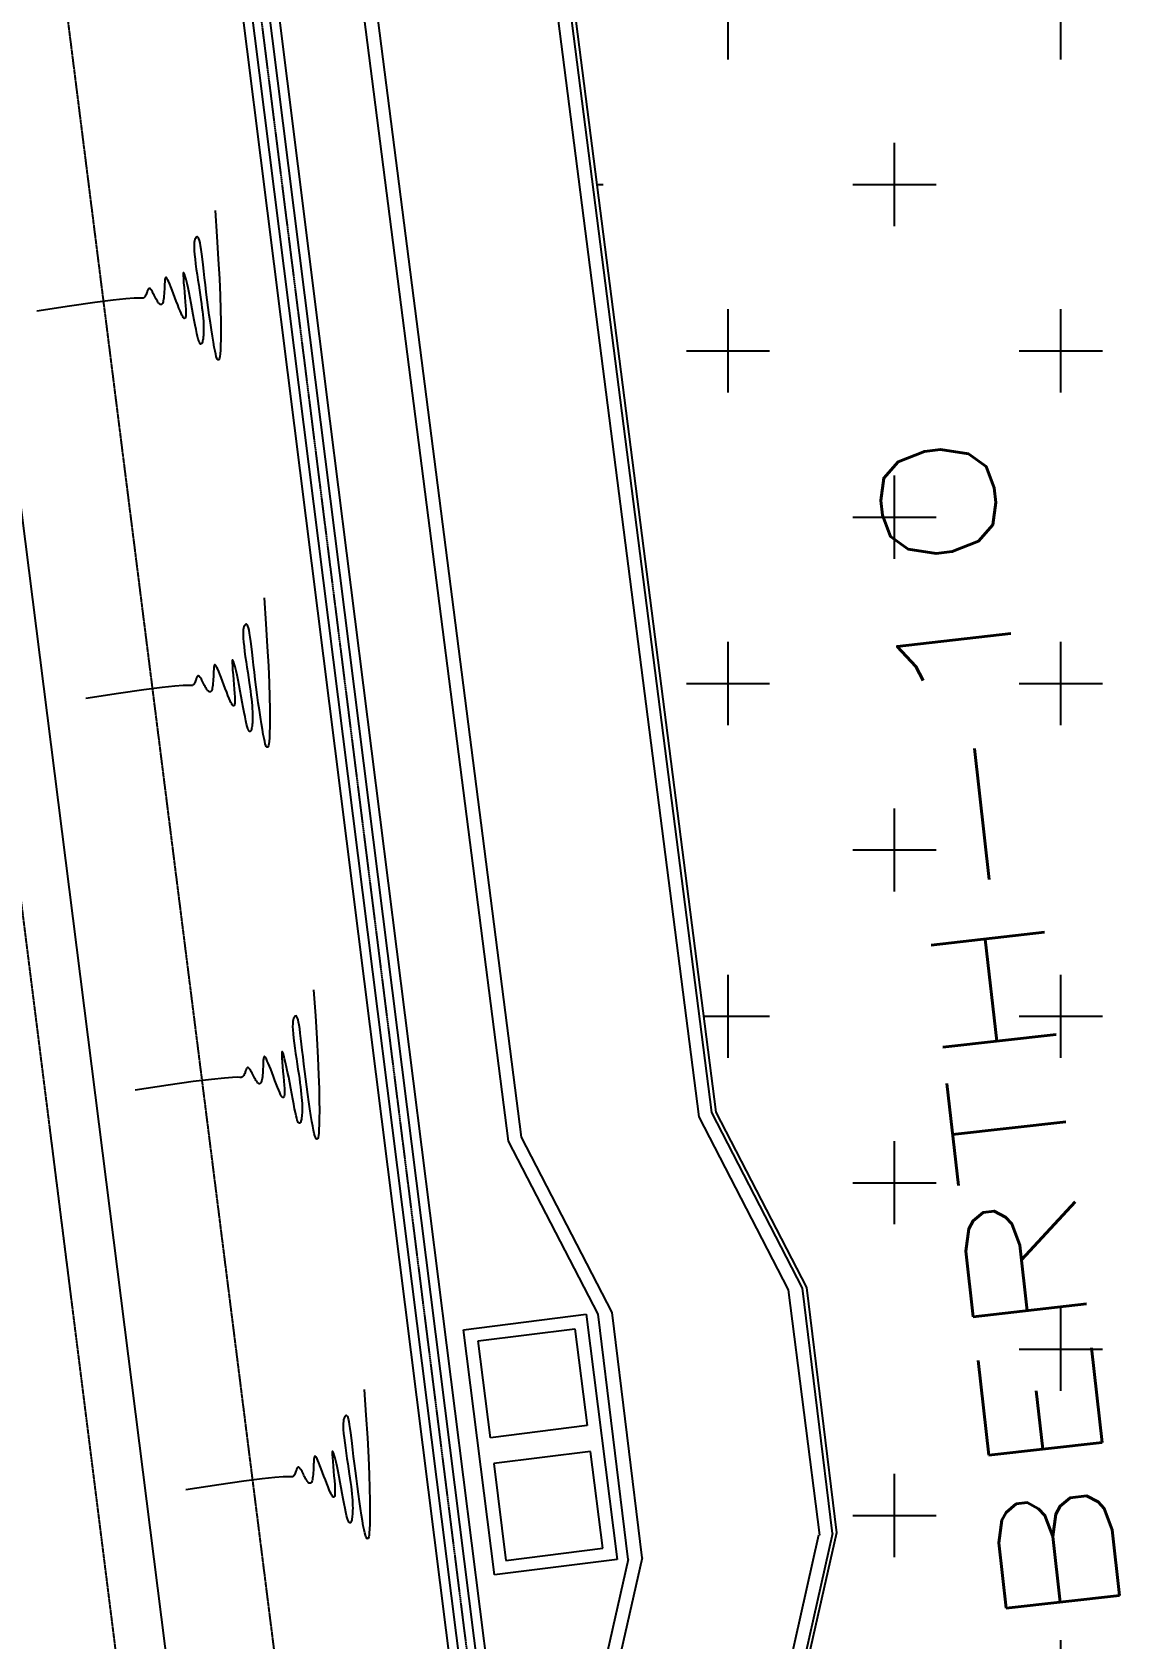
# Model space of a CAD drawing. Header units: inches. Extents: x 2621776591 to 2623670951, y 363331607 to 364354604.
# Drawn here: x 2622093878 to 2622151127, y 364005227 to 364089727 of the extents above; entities that cross this region are included whole.
import ezdxf

# ---------------------------------------------------------------- set-up
doc = ezdxf.new("R2010")
doc.units = ezdxf.units.IN
doc.header["$MEASUREMENT"] = 0
doc.linetypes.add('CENTER', pattern=[2, 1.25, -0.25, 0.25, -0.25])
doc.linetypes.add('HIDDEN', pattern=[0.375, 0.25, -0.125])
for name, color, linetype in [('_PRD', 7, 'Continuous'), ('BLDG', 3, 'Continuous'), ('BREAKWATER', 2, 'Continuous'), ('DIM', 8, 'Continuous'), ('TEXT3', 6, 'Continuous')]:
    doc.layers.add(name, color=color, linetype=linetype)
doc.layers.add('CRANE', color=7, linetype='Continuous', true_color=0x7f3f7f)
doc.styles.add('ROMANS', font='romans')

# ---------------------------------------------------------------- blocks, each defined once
blk = doc.blocks.new('A$C3b4efab6')
at = {"layer": '_PRD', "color": 8, "ltscale": 20000}
for points in [[(-403396, -101220), (-420919, 35388)], [(-402717, -101009), (-420225, 35477)], [(-413414, -102506), (-430937, 34103)], [(-412735, -102294), (-430243, 34192)], [(-397039, -123223), (-398693, -110328), (-403396, -101220)], [(-396373, -123138), (-397954, -110234), (-402717, -101009)], [(-407129, -124517), (-408711, -111613), (-413414, -102506)], [(-407972, -111519), (-412735, -102294)], [(-406391, -124423), (-407972, -111519)], [(-397112, -123232), (-399316, -133024)], [(-396373, -123138), (-398606, -133057)], [(-407129, -124517), (-409334, -134309)], [(-406391, -124423), (-408624, -134342)]]:
    blk.add_lwpolyline(points, dxfattribs=at)
blk = doc.blocks.new('A$Cfe87a000')
h = blk.add_hatch()
h.set_pattern_fill('CROSS', color=190, scale=35000)
h.set_pattern_definition([(0, (-2621685475, -364093291), (8750, 8750), [4375, -13125]), (90, (-2621683288, -364095478.5), (-8750, 8750), [4375, -13125])])
h.paths.add_polyline_path([(0, 0), (-30586, -3867), (-13078, -140353), (-8315, -149578), (-6733, -162482), (-8967, -172401), (3518, -269734, 0.302123), (7001, -273750), (33332, -264064)])
at = {"color": 190}
blk.add_lwpolyline([(0, 0), (-30586, -3867), (-13078, -140353), (-8315, -149578), (-6733, -162482), (-8967, -172401), (3518, -269734)], dxfattribs=at)

msp = doc.modelspace()

# ---------------------------------------------------------------- linework, layer by layer
at = {"layer": 'BLDG'}
for p, q in [((2622116566.8, 364021488), (2622123015, 364022303.6)), ((2622123015, 364022303.6), (2622124646.4, 364009405.9)), ((2622118198.2, 364008590.3), (2622116566.8, 364021488)), ((2622117333.5, 364020893.4), (2622122420.5, 364021536.9)), ((2622122420.5, 364021536.9), (2622123063.9, 364016449.9)), ((2622117976.9, 364015806.4), (2622117333.5, 364020893.4)), ((2622123063.9, 364016449.9), (2622117976.9, 364015806.4)), ((2622123236.3, 364015087.4), (2622118149.3, 364014444)), ((2622123879.7, 364010000.5), (2622123236.3, 364015087.4)), ((2622118149.3, 364014444), (2622118792.7, 364009357)), ((2622118792.7, 364009357), (2622123879.7, 364010000.5)), ((2622124646.4, 364009405.9), (2622118198.2, 364008590.3))]:
    msp.add_line(p, q, dxfattribs=at)
at = {"layer": 'BREAKWATER'}
for p, q in [((2622158578.5, 363548415.3), (2622066132.9, 364279522.3)), ((2622086311.8, 364238539.5), (2622107654.4, 364069035.4)), ((2622086807.9, 364238602.3), (2622108150.5, 364069097.9)), ((2622087700.8, 364238715.3), (2622109043.4, 364069210.3)), ((2622088196.8, 364238778), (2622109539.5, 364069272.8)), ((2622109043.4, 364069210.3), (2622178649.1, 363516765.3)), ((2622109539.5, 364069272.8), (2622179145.2, 363516827.8)), ((2622107654.4, 364069035.4), (2622177260.1, 363516590.5)), ((2622108150.5, 364069097.9), (2622177756.2, 363516653))]:
    msp.add_line(p, q, dxfattribs=at)
at = {"layer": 'BREAKWATER', "color": 9, "linetype": 'CENTER'}
for p, q in [((2622087254.3, 364238658.8), (2622108596.9, 364069154.1)), ((2622108596.9, 364069154.1), (2622178202.7, 363516709.1))]:
    msp.add_line(p, q, dxfattribs=at)
at = {"layer": 'BREAKWATER'}
for points in [[(2622103498.1, 364080342.3), (2622103594.1, 364078976.4), (2622103667.9, 364077784.8), (2622103722.1, 364076754.7), (2622103759.5, 364075873.2), (2622103782.8, 364075127.7), (2622103794.7, 364074505.1), (2622103797.9, 364073992.9), (2622103795, 364073578), (2622103788.5, 364073248.3), (2622103779, 364072993.5), (2622103766.9, 364072803.8), (2622103752.6, 364072669.5), (2622103736.4, 364072580.8), (2622103718.6, 364072527.9), (2622103699.7, 364072501.1), (2622103679.9, 364072490.7), (2622103659.5, 364072489.5), (2622103638.1, 364072500.8), (2622103614.9, 364072530.4), (2622103589.5, 364072584.4), (2622103561.2, 364072668.5), (2622103529.4, 364072788.8), (2622103493.5, 364072951), (2622103453, 364073161.1), (2622103407.4, 364073422.6), (2622103357.7, 364073729.4), (2622103305, 364074073.1), (2622103250.3, 364074445.3), (2622103195, 364074837.4), (2622103140, 364075241.2), (2622103086.5, 364075648), (2622103035.6, 364076049.4), (2622102988.2, 364076438), (2622102944.3, 364076809.3), (2622102903.5, 364077160.1), (2622102865.5, 364077487), (2622102829.8, 364077786.7), (2622102796.2, 364078055.6), (2622102764.4, 364078290.6), (2622102734, 364078488.1), (2622102704.7, 364078646), (2622102676.3, 364078767.2), (2622102648.6, 364078855.6), (2622102621.4, 364078915.2), (2622102594.7, 364078950), (2622102568.2, 364078964), (2622102541.8, 364078961.1), (2622102515.2, 364078945.4), (2622102488.6, 364078919.7), (2622102463.1, 364078882), (2622102439.8, 364078829.3), (2622102420, 364078758.5), (2622102405, 364078666.4), (2622102396.1, 364078550), (2622102394.6, 364078406.2), (2622102401.7, 364078231.8), (2622102418.2, 364078025.3), (2622102443, 364077791.3), (2622102474.4, 364077536.2), (2622102510.9, 364077266), (2622102550.8, 364076986.9), (2622102592.6, 364076705.3), (2622102634.5, 364076427.3), (2622102675, 364076159), (2622102712.7, 364075905.6), (2622102747.2, 364075667.4), (2622102778.4, 364075443.9), (2622102806.1, 364075234.2), (2622102830.3, 364075037.6), (2622102850.7, 364074853.5), (2622102867.2, 364074681.1), (2622102879.7, 364074519.7), (2622102888.1, 364074368.8), (2622102892.7, 364074228.2), (2622102894, 364074098), (2622102892.4, 364073978.1), (2622102888.3, 364073868.7), (2622102882, 364073769.8), (2622102874.1, 364073681.3), (2622102864.9, 364073603.3), (2622102854.7, 364073535.8), (2622102843.6, 364073478.5), (2622102831.6, 364073430.8), (2622102818.5, 364073392.3), (2622102804.4, 364073362.6), (2622102789.1, 364073341.3), (2622102772.7, 364073327.9), (2622102755.1, 364073322), (2622102736.2, 364073324), (2622102715.6, 364073337.1), (2622102693.1, 364073365.4), (2622102668.2, 364073413.2), (2622102640.5, 364073484.4), (2622102609.8, 364073583.3), (2622102575.6, 364073713.8), (2622102537.6, 364073880.2), (2622102495.5, 364074084.6), (2622102449.8, 364074321.6), (2622102401, 364074583.8), (2622102349.8, 364074864), (2622102296.6, 364075154.8), (2622102242.2, 364075448.8), (2622102187, 364075738.7), (2622102131.7, 364076017.3), (2622102076.9, 364076277.2), (2622102023.9, 364076512.1), (2622101974.2, 364076715.6), (2622101929.1, 364076881.2), (2622101890, 364077002.7), (2622101858.4, 364077073.7), (2622101835.6, 364077087.9), (2622101823, 364077038.9), (2622101821.5, 364076923.7), (2622101829.3, 364076752.7), (2622101844.3, 364076539.8), (2622101864.2, 364076298.6), (2622101886.6, 364076043), (2622101909.4, 364075786.7), (2622101930.3, 364075543.6), (2622101947, 364075327.3), (2622101957.8, 364075148.7), (2622101962.8, 364075006.5), (2622101962.8, 364074896.4), (2622101958.3, 364074814.1), (2622101950, 364074755.4), (2622101938.7, 364074715.9), (2622101924.9, 364074691.4), (2622101909.3, 364074677.7), (2622101892.4, 364074671.6), (2622101873.4, 364074674.9), (2622101851.3, 364074690.7), (2622101825.2, 364074721.9), (2622101793.9, 364074771.6), (2622101756.7, 364074842.8), (2622101712.4, 364074938.6), (2622101660, 364075061.8), (2622101599.2, 364075213.7), (2622101531.6, 364075388.4), (2622101459.6, 364075578.1), (2622101385.5, 364075774.9), (2622101311.5, 364075971.1), (2622101240.1, 364076158.8), (2622101173.4, 364076330.4), (2622101113.8, 364076478), (2622101063, 364076595.7), (2622101020.7, 364076685.1), (2622100985.9, 364076749.6), (2622100957.6, 364076792.6), (2622100934.9, 364076817.7), (2622100916.9, 364076828.2), (2622100902.6, 364076827.6), (2622100891, 364076819.3), (2622100881.5, 364076806.1), (2622100873.5, 364076787.3), (2622100866.8, 364076761.9), (2622100861.2, 364076728.5), (2622100856.5, 364076686), (2622100852.3, 364076632.9), (2622100848.5, 364076568.2), (2622100844.8, 364076490.6), (2622100840.9, 364076399.6), (2622100836.6, 364076298), (2622100831.7, 364076189.5), (2622100825.9, 364076077.8), (2622100818.9, 364075966.4), (2622100810.6, 364075859.1), (2622100800.8, 364075759.3), (2622100789.1, 364075670.9), (2622100775.4, 364075596.6), (2622100759.8, 364075536.1), (2622100742.7, 364075488.3), (2622100724.1, 364075452), (2622100704.4, 364075426.2), (2622100683.7, 364075409.7), (2622100662.2, 364075401.5), (2622100640.3, 364075400.3), (2622100618, 364075405.4), (2622100595.2, 364075416.6), (2622100571.7, 364075434.1), (2622100547.2, 364075458.3), (2622100521.5, 364075489.2), (2622100494.5, 364075527), (2622100465.8, 364075572), (2622100435.3, 364075624.3), (2622100402.8, 364075683.7), (2622100368.9, 364075748.5), (2622100334.2, 364075816.3), (2622100299.2, 364075885.2), (2622100264.5, 364075952.7), (2622100230.8, 364076016.8), (2622100198.6, 364076075.3), (2622100168.6, 364076126), (2622100141.2, 364076167.1), (2622100116.3, 364076198.9), (2622100093.7, 364076222.3), (2622100073.3, 364076238), (2622100054.7, 364076246.9), (2622100037.8, 364076249.6), (2622100022.3, 364076247), (2622100008.1, 364076239.9), (2622099994.8, 364076228.8), (2622099982.3, 364076213.8), (2622099970.3, 364076194.8), (2622099958.4, 364076171.5), (2622099946.3, 364076143.8), (2622099933.9, 364076111.5), (2622099920.7, 364076074.5), (2622099906.5, 364076032.5), (2622099890.9, 364075986), (2622099873.2, 364075936.9), (2622099852.7, 364075887.9), (2622099828.5, 364075841.5), (2622099799.9, 364075800.3), (2622099766, 364075766.8), (2622099726.1, 364075743.6), (2622099679.4, 364075733.3), (2622099615.6, 364075735.8), (2622099486.7, 364075740.3), (2622099235.1, 364075733.4), (2622098803.2, 364075701.7), (2622098133.5, 364075631.7), (2622097168.4, 364075510.1), (2622095850.5, 364075323.5), (2622094122.1, 364075058.4)], [(2622106074.4, 364059967.4), (2622106170.4, 364058601.6), (2622106244.2, 364057410), (2622106298.4, 364056379.8), (2622106335.9, 364055498.4), (2622106359.2, 364054752.8), (2622106371, 364054130.3), (2622106374.2, 364053618), (2622106371.4, 364053203.2), (2622106364.8, 364052873.5), (2622106355.3, 364052618.7), (2622106343.2, 364052429), (2622106328.9, 364052294.7), (2622106312.7, 364052205.9), (2622106294.9, 364052153.1), (2622106276, 364052126.3), (2622106256.2, 364052115.9), (2622106235.8, 364052114.7), (2622106214.4, 364052126), (2622106191.2, 364052155.6), (2622106165.8, 364052209.6), (2622106137.5, 364052293.7), (2622106105.7, 364052413.9), (2622106069.8, 364052576.2), (2622106029.3, 364052786.3), (2622105983.7, 364053047.8), (2622105934, 364053354.6), (2622105881.3, 364053698.3), (2622105826.7, 364054070.5), (2622105771.3, 364054462.6), (2622105716.3, 364054866.3), (2622105662.8, 364055273.1), (2622105611.9, 364055674.6), (2622105564.6, 364056063.1), (2622105520.6, 364056434.5), (2622105479.8, 364056785.3), (2622105441.8, 364057112.2), (2622105406.1, 364057411.8), (2622105372.6, 364057680.8), (2622105340.7, 364057915.7), (2622105310.3, 364058113.3), (2622105281, 364058271.2), (2622105252.6, 364058392.4), (2622105224.9, 364058480.8), (2622105197.8, 364058540.4), (2622105171, 364058575.2), (2622105144.5, 364058589.1), (2622105118.1, 364058586.3), (2622105091.5, 364058570.6), (2622105065, 364058544.9), (2622105039.4, 364058507.2), (2622105016.1, 364058454.5), (2622104996.3, 364058383.7), (2622104981.3, 364058291.6), (2622104972.4, 364058175.2), (2622104970.9, 364058031.3), (2622104978, 364057856.9), (2622104994.5, 364057650.4), (2622105019.3, 364057416.5), (2622105050.7, 364057161.3), (2622105087.2, 364056891.1), (2622105127.2, 364056612.1), (2622105168.9, 364056330.5), (2622105210.8, 364056052.4), (2622105251.3, 364055784.2), (2622105289, 364055530.7), (2622105323.5, 364055292.6), (2622105354.7, 364055069), (2622105382.5, 364054859.3), (2622105406.6, 364054662.8), (2622105427, 364054478.7), (2622105443.5, 364054306.3), (2622105456, 364054144.9), (2622105464.4, 364053994), (2622105469, 364053853.4), (2622105470.3, 364053723.1), (2622105468.7, 364053603.3), (2622105464.6, 364053493.9), (2622105458.3, 364053394.9), (2622105450.4, 364053306.5), (2622105441.2, 364053228.5), (2622105431, 364053161), (2622105419.9, 364053103.6), (2622105407.9, 364053055.9), (2622105394.8, 364053017.5), (2622105380.7, 364052987.8), (2622105365.4, 364052966.5), (2622105349, 364052953.1), (2622105331.4, 364052947.2), (2622105312.5, 364052949.2), (2622105291.9, 364052962.2), (2622105269.4, 364052990.6), (2622105244.5, 364053038.4), (2622105216.9, 364053109.6), (2622105186.1, 364053208.5), (2622105151.9, 364053339), (2622105113.9, 364053505.4), (2622105071.8, 364053709.8), (2622105026.1, 364053946.8), (2622104977.3, 364054209), (2622104926.1, 364054489.2), (2622104872.9, 364054779.9), (2622104818.5, 364055074), (2622104763.3, 364055363.9), (2622104708, 364055642.5), (2622104653.2, 364055902.4), (2622104600.2, 364056137.3), (2622104550.5, 364056340.7), (2622104505.4, 364056506.4), (2622104466.3, 364056627.9), (2622104434.7, 364056698.9), (2622104411.9, 364056713.1), (2622104399.3, 364056664.1), (2622104397.8, 364056548.9), (2622104405.6, 364056377.9), (2622104420.6, 364056164.9), (2622104440.5, 364055923.8), (2622104462.9, 364055668.2), (2622104485.7, 364055411.9), (2622104506.6, 364055168.7), (2622104523.3, 364054952.5), (2622104534.1, 364054773.9), (2622104539.2, 364054631.7), (2622104539.1, 364054521.6), (2622104534.6, 364054439.3), (2622104526.3, 364054380.6), (2622104515, 364054341.1), (2622104501.2, 364054316.6), (2622104485.6, 364054302.9), (2622104468.7, 364054296.7), (2622104449.7, 364054300.1), (2622104427.6, 364054315.8), (2622104401.5, 364054347.1), (2622104370.3, 364054396.8), (2622104333, 364054468), (2622104288.7, 364054563.7), (2622104236.3, 364054687), (2622104175.5, 364054838.9), (2622104107.9, 364055013.6), (2622104035.9, 364055203.2), (2622103961.8, 364055400.1), (2622103887.9, 364055596.2), (2622103816.4, 364055784), (2622103749.7, 364055955.6), (2622103690.1, 364056103.2), (2622103639.3, 364056220.9), (2622103597, 364056310.3), (2622103562.2, 364056374.8), (2622103533.9, 364056417.8), (2622103511.2, 364056442.9), (2622103493.2, 364056453.4), (2622103478.9, 364056452.8), (2622103467.4, 364056444.5), (2622103457.8, 364056431.2), (2622103449.8, 364056412.5), (2622103443.1, 364056387.1), (2622103437.6, 364056353.7), (2622103432.8, 364056311.1), (2622103428.7, 364056258.1), (2622103424.8, 364056193.4), (2622103421.1, 364056115.8), (2622103417.2, 364056024.7), (2622103412.9, 364055923.2), (2622103408, 364055814.7), (2622103402.2, 364055703), (2622103395.2, 364055591.6), (2622103387, 364055484.2), (2622103377.1, 364055384.5), (2622103365.4, 364055296.1), (2622103351.7, 364055221.8), (2622103336.1, 364055161.3), (2622103319, 364055113.4), (2622103300.4, 364055077.2), (2622103280.7, 364055051.4), (2622103260, 364055034.9), (2622103238.5, 364055026.6), (2622103216.6, 364055025.5), (2622103194.3, 364055030.5), (2622103171.5, 364055041.7), (2622103148, 364055059.3), (2622103123.5, 364055083.5), (2622103097.8, 364055114.4), (2622103070.8, 364055152.2), (2622103042.1, 364055197.2), (2622103011.6, 364055249.5), (2622102979.2, 364055308.9), (2622102945.3, 364055373.6), (2622102910.5, 364055441.5), (2622102875.5, 364055510.3), (2622102840.8, 364055577.9), (2622102807.1, 364055642), (2622102774.9, 364055700.5), (2622102744.9, 364055751.1), (2622102717.5, 364055792.2), (2622102692.6, 364055824.1), (2622102670, 364055847.5), (2622102649.6, 364055863.2), (2622102631, 364055872.1), (2622102614.1, 364055874.8), (2622102598.6, 364055872.2), (2622102584.4, 364055865), (2622102571.2, 364055854), (2622102558.7, 364055839), (2622102546.6, 364055820), (2622102534.7, 364055796.7), (2622102522.6, 364055769), (2622102510.2, 364055736.7), (2622102497, 364055699.6), (2622102482.8, 364055657.7), (2622102467.2, 364055611.1), (2622102449.5, 364055562.1), (2622102429, 364055513.1), (2622102404.8, 364055466.7), (2622102376.2, 364055425.4), (2622102342.3, 364055392), (2622102302.4, 364055368.8), (2622102255.7, 364055358.5), (2622102191.9, 364055361), (2622102063, 364055365.5), (2622101811.4, 364055358.6), (2622101379.5, 364055326.8), (2622100709.8, 364055256.9), (2622099744.8, 364055135.3), (2622098426.8, 364054948.7), (2622096698.4, 364054683.6)], [(2622108679.6, 364039363.7), (2622108775.7, 364037997.8), (2622108849.4, 364036806.2), (2622108903.7, 364035776.1), (2622108941.1, 364034894.7), (2622108964.4, 364034149.1), (2622108976.3, 364033526.6), (2622108979.5, 364033014.3), (2622108976.6, 364032599.5), (2622108970.1, 364032269.8), (2622108960.6, 364032015), (2622108948.5, 364031825.3), (2622108934.2, 364031690.9), (2622108917.9, 364031602.2), (2622108900.2, 364031549.4), (2622108881.3, 364031522.6), (2622108861.5, 364031512.2), (2622108841.1, 364031511), (2622108819.6, 364031522.2), (2622108796.5, 364031551.9), (2622108771.1, 364031605.9), (2622108742.7, 364031690), (2622108711, 364031810.2), (2622108675.1, 364031972.4), (2622108634.5, 364032182.5), (2622108589, 364032444), (2622108539.3, 364032750.9), (2622108486.5, 364033094.6), (2622108431.9, 364033466.7), (2622108376.5, 364033858.9), (2622108321.5, 364034262.6), (2622108268, 364034669.4), (2622108217.2, 364035070.9), (2622108169.8, 364035459.4), (2622108125.9, 364035830.8), (2622108085.1, 364036181.6), (2622108047, 364036508.5), (2622108011.4, 364036808.1), (2622107977.8, 364037077.1), (2622107946, 364037312), (2622107915.6, 364037509.5), (2622107886.3, 364037667.5), (2622107857.8, 364037788.7), (2622107830.1, 364037877.1), (2622107803, 364037936.7), (2622107776.3, 364037971.4), (2622107749.8, 364037985.4), (2622107723.3, 364037982.6), (2622107696.8, 364037966.9), (2622107670.2, 364037941.1), (2622107644.6, 364037903.5), (2622107621.3, 364037850.8), (2622107601.6, 364037780), (2622107586.6, 364037687.9), (2622107577.7, 364037571.5), (2622107576.2, 364037427.6), (2622107583.3, 364037253.2), (2622107599.8, 364037046.7), (2622107624.6, 364036812.8), (2622107656, 364036557.6), (2622107692.5, 364036287.4), (2622107732.4, 364036008.4), (2622107774.1, 364035726.8), (2622107816.1, 364035448.7), (2622107856.6, 364035180.4), (2622107894.3, 364034927), (2622107928.8, 364034688.9), (2622107960, 364034465.3), (2622107987.7, 364034255.6), (2622108011.9, 364034059.1), (2622108032.2, 364033874.9), (2622108048.8, 364033702.6), (2622108061.2, 364033541.2), (2622108069.6, 364033390.3), (2622108074.3, 364033249.7), (2622108075.6, 364033119.4), (2622108074, 364032999.6), (2622108069.8, 364032890.2), (2622108063.6, 364032791.2), (2622108055.7, 364032702.7), (2622108046.4, 364032624.8), (2622108036.3, 364032557.3), (2622108025.2, 364032499.9), (2622108013.1, 364032452.2), (2622108000.1, 364032413.7), (2622107985.9, 364032384.1), (2622107970.7, 364032362.8), (2622107954.3, 364032349.4), (2622107936.7, 364032343.5), (2622107917.8, 364032345.4), (2622107897.2, 364032358.5), (2622107874.7, 364032386.9), (2622107849.8, 364032434.6), (2622107822.1, 364032505.9), (2622107791.4, 364032604.7), (2622107757.2, 364032735.3), (2622107719.1, 364032901.7), (2622107677, 364033106), (2622107631.3, 364033343), (2622107582.6, 364033605.3), (2622107531.3, 364033885.4), (2622107478.2, 364034176.2), (2622107423.8, 364034470.2), (2622107368.6, 364034760.2), (2622107313.2, 364035038.7), (2622107258.4, 364035298.7), (2622107205.5, 364035533.6), (2622107155.8, 364035737), (2622107110.6, 364035902.7), (2622107071.6, 364036024.2), (2622107039.9, 364036095.2), (2622107017.1, 364036109.4), (2622107004.6, 364036060.3), (2622107003, 364035945.1), (2622107010.9, 364035774.2), (2622107025.9, 364035561.2), (2622107045.7, 364035320), (2622107068.2, 364035064.4), (2622107091, 364034808.2), (2622107111.9, 364034565), (2622107128.6, 364034348.8), (2622107139.4, 364034170.2), (2622107144.4, 364034027.9), (2622107144.3, 364033917.8), (2622107139.8, 364033835.6), (2622107131.6, 364033776.8), (2622107120.2, 364033737.4), (2622107106.4, 364033712.9), (2622107090.9, 364033699.1), (2622107074, 364033693), (2622107055, 364033696.3), (2622107032.9, 364033712.1), (2622107006.7, 364033743.4), (2622106975.5, 364033793.1), (2622106938.2, 364033864.3), (2622106893.9, 364033960), (2622106841.6, 364034083.2), (2622106780.7, 364034235.2), (2622106713.2, 364034409.9), (2622106641.2, 364034599.5), (2622106567.1, 364034796.3), (2622106493.1, 364034992.5), (2622106421.7, 364035180.3), (2622106355, 364035351.9), (2622106295.4, 364035499.5), (2622106244.6, 364035617.2), (2622106202.3, 364035706.5), (2622106167.4, 364035771), (2622106139.1, 364035814.1), (2622106116.5, 364035839.1), (2622106098.4, 364035849.6), (2622106084.1, 364035849), (2622106072.6, 364035840.8), (2622106063, 364035827.5), (2622106055.1, 364035808.8), (2622106048.4, 364035783.4), (2622106042.8, 364035750), (2622106038.1, 364035707.4), (2622106033.9, 364035654.4), (2622106030.1, 364035589.7), (2622106026.4, 364035512), (2622106022.5, 364035421), (2622106018.2, 364035319.4), (2622106013.2, 364035211), (2622106007.4, 364035099.2), (2622106000.5, 364034987.9), (2622105992.2, 364034880.5), (2622105982.3, 364034780.8), (2622105970.6, 364034692.3), (2622105956.9, 364034618), (2622105941.4, 364034557.5), (2622105924.2, 364034509.7), (2622105905.7, 364034473.5), (2622105885.9, 364034447.6), (2622105865.2, 364034431.2), (2622105843.8, 364034422.9), (2622105821.9, 364034421.8), (2622105799.6, 364034426.8), (2622105776.8, 364034438), (2622105753.2, 364034455.6), (2622105728.7, 364034479.7), (2622105703.1, 364034510.6), (2622105676, 364034548.5), (2622105647.4, 364034593.4), (2622105616.8, 364034645.7), (2622105584.4, 364034705.2), (2622105550.5, 364034769.9), (2622105515.8, 364034837.8), (2622105480.8, 364034906.6), (2622105446.1, 364034974.2), (2622105412.4, 364035038.3), (2622105380.2, 364035096.8), (2622105350.2, 364035147.4), (2622105322.8, 364035188.5), (2622105297.9, 364035220.4), (2622105275.3, 364035243.8), (2622105254.8, 364035259.5), (2622105236.3, 364035268.3), (2622105219.3, 364035271.1), (2622105203.9, 364035268.4), (2622105189.6, 364035261.3), (2622105176.4, 364035250.3), (2622105163.9, 364035235.3), (2622105151.9, 364035216.2), (2622105139.9, 364035192.9), (2622105127.9, 364035165.2), (2622105115.4, 364035132.9), (2622105102.2, 364035095.9), (2622105088, 364035054), (2622105072.5, 364035007.4), (2622105054.8, 364034958.3), (2622105034.3, 364034909.3), (2622105010.1, 364034862.9), (2622104981.4, 364034821.7), (2622104947.6, 364034788.2), (2622104907.7, 364034765.1), (2622104861, 364034754.8), (2622104797.2, 364034757.2), (2622104668.3, 364034761.7), (2622104416.6, 364034754.8), (2622103984.8, 364034723.1), (2622103315.1, 364034653.2), (2622102350, 364034531.6), (2622101032.1, 364034345), (2622099303.6, 364034079.9)], [(2622111336.9, 364018348.8), (2622111432.9, 364016982.9), (2622111506.7, 364015791.3), (2622111560.9, 364014761.2), (2622111598.4, 364013879.8), (2622111621.7, 364013134.2), (2622111633.5, 364012511.7), (2622111636.7, 364011999.4), (2622111633.9, 364011584.6), (2622111627.3, 364011254.9), (2622111617.8, 364011000.1), (2622111605.7, 364010810.4), (2622111591.4, 364010676), (2622111575.2, 364010587.3), (2622111557.4, 364010534.5), (2622111538.5, 364010507.7), (2622111518.7, 364010497.3), (2622111498.3, 364010496.1), (2622111476.9, 364010507.3), (2622111453.7, 364010537), (2622111428.3, 364010590.9), (2622111400, 364010675.1), (2622111368.2, 364010795.3), (2622111332.3, 364010957.5), (2622111291.8, 364011167.6), (2622111246.2, 364011429.1), (2622111196.5, 364011736), (2622111143.8, 364012079.7), (2622111089.2, 364012451.8), (2622111033.8, 364012844), (2622110978.8, 364013247.7), (2622110925.3, 364013654.5), (2622110874.4, 364014056), (2622110827.1, 364014444.5), (2622110783.2, 364014815.9), (2622110742.3, 364015166.7), (2622110704.3, 364015493.6), (2622110668.6, 364015793.2), (2622110635.1, 364016062.2), (2622110603.2, 364016297.1), (2622110572.8, 364016494.6), (2622110543.5, 364016652.6), (2622110515.1, 364016773.8), (2622110487.4, 364016862.2), (2622110460.3, 364016921.8), (2622110433.5, 364016956.5), (2622110407, 364016970.5), (2622110380.6, 364016967.6), (2622110354, 364016952), (2622110327.5, 364016926.2), (2622110301.9, 364016888.6), (2622110278.6, 364016835.9), (2622110258.8, 364016765.1), (2622110243.8, 364016673), (2622110235, 364016556.6), (2622110233.4, 364016412.7), (2622110240.5, 364016238.3), (2622110257, 364016031.8), (2622110281.8, 364015797.9), (2622110313.3, 364015542.7), (2622110349.7, 364015272.5), (2622110389.7, 364014993.5), (2622110431.4, 364014711.9), (2622110473.3, 364014433.8), (2622110513.8, 364014165.5), (2622110551.5, 364013912.1), (2622110586, 364013674), (2622110617.2, 364013450.4), (2622110645, 364013240.7), (2622110669.1, 364013044.2), (2622110689.5, 364012860), (2622110706, 364012687.7), (2622110718.5, 364012526.3), (2622110726.9, 364012375.4), (2622110731.5, 364012234.8), (2622110732.9, 364012104.5), (2622110731.2, 364011984.7), (2622110727.1, 364011875.3), (2622110720.9, 364011776.3), (2622110712.9, 364011687.8), (2622110703.7, 364011609.9), (2622110693.5, 364011542.4), (2622110682.4, 364011485), (2622110670.4, 364011437.3), (2622110657.3, 364011398.8), (2622110643.2, 364011369.2), (2622110627.9, 364011347.9), (2622110611.5, 364011334.5), (2622110593.9, 364011328.6), (2622110575, 364011330.5), (2622110554.5, 364011343.6), (2622110531.9, 364011372), (2622110507, 364011419.7), (2622110479.4, 364011491), (2622110448.6, 364011589.8), (2622110414.4, 364011720.4), (2622110376.4, 364011886.8), (2622110334.3, 364012091.1), (2622110288.6, 364012328.1), (2622110239.8, 364012590.4), (2622110188.6, 364012870.5), (2622110135.4, 364013161.3), (2622110081, 364013455.3), (2622110025.8, 364013745.3), (2622109970.5, 364014023.8), (2622109915.7, 364014283.8), (2622109862.7, 364014518.7), (2622109813, 364014722.1), (2622109767.9, 364014887.8), (2622109728.8, 364015009.3), (2622109697.2, 364015080.3), (2622109674.4, 364015094.5), (2622109661.8, 364015045.4), (2622109660.3, 364014930.2), (2622109668.1, 364014759.3), (2622109683.1, 364014546.3), (2622109703, 364014305.1), (2622109725.4, 364014049.5), (2622109748.2, 364013793.3), (2622109769.1, 364013550.1), (2622109785.9, 364013333.9), (2622109796.6, 364013155.3), (2622109801.7, 364013013), (2622109801.6, 364012902.9), (2622109797.1, 364012820.7), (2622109788.8, 364012761.9), (2622109777.5, 364012722.5), (2622109763.7, 364012698), (2622109748.1, 364012684.2), (2622109731.2, 364012678.1), (2622109712.2, 364012681.4), (2622109690.1, 364012697.2), (2622109664, 364012728.5), (2622109632.8, 364012778.2), (2622109595.5, 364012849.4), (2622109551.2, 364012945.1), (2622109498.8, 364013068.3), (2622109438, 364013220.3), (2622109370.4, 364013395), (2622109298.4, 364013584.6), (2622109224.3, 364013781.4), (2622109150.4, 364013977.6), (2622109078.9, 364014165.4), (2622109012.2, 364014337), (2622108952.6, 364014484.6), (2622108901.8, 364014602.3), (2622108859.5, 364014691.6), (2622108824.7, 364014756.1), (2622108796.4, 364014799.2), (2622108773.7, 364014824.2), (2622108755.7, 364014834.7), (2622108741.4, 364014834.1), (2622108729.9, 364014825.9), (2622108720.3, 364014812.6), (2622108712.3, 364014793.9), (2622108705.6, 364014768.5), (2622108700.1, 364014735.1), (2622108695.3, 364014692.5), (2622108691.2, 364014639.5), (2622108687.3, 364014574.8), (2622108683.6, 364014497.1), (2622108679.7, 364014406.1), (2622108675.4, 364014304.5), (2622108670.5, 364014196.1), (2622108664.7, 364014084.3), (2622108657.7, 364013973), (2622108649.5, 364013865.6), (2622108639.6, 364013765.9), (2622108627.9, 364013677.4), (2622108614.2, 364013603.1), (2622108598.7, 364013542.6), (2622108581.5, 364013494.8), (2622108562.9, 364013458.5), (2622108543.2, 364013432.7), (2622108522.5, 364013416.3), (2622108501.1, 364013408), (2622108479.1, 364013406.9), (2622108456.8, 364013411.9), (2622108434, 364013423.1), (2622108410.5, 364013440.7), (2622108386, 364013464.8), (2622108360.3, 364013495.7), (2622108333.3, 364013533.6), (2622108304.6, 364013578.5), (2622108274.1, 364013630.8), (2622108241.7, 364013690.3), (2622108207.8, 364013755), (2622108173, 364013822.9), (2622108138, 364013891.7), (2622108103.3, 364013959.3), (2622108069.6, 364014023.4), (2622108037.4, 364014081.9), (2622108007.4, 364014132.5), (2622107980, 364014173.6), (2622107955.1, 364014205.5), (2622107932.6, 364014228.9), (2622107912.1, 364014244.6), (2622107893.5, 364014253.4), (2622107876.6, 364014256.1), (2622107861.1, 364014253.5), (2622107846.9, 364014246.4), (2622107833.7, 364014235.4), (2622107821.2, 364014220.4), (2622107809.1, 364014201.3), (2622107797.2, 364014178), (2622107785.2, 364014150.3), (2622107772.7, 364014118), (2622107759.5, 364014081), (2622107745.3, 364014039.1), (2622107729.7, 364013992.5), (2622107712.1, 364013943.4), (2622107691.5, 364013894.4), (2622107667.3, 364013848), (2622107638.7, 364013806.8), (2622107604.8, 364013773.3), (2622107564.9, 364013750.2), (2622107518.2, 364013739.9), (2622107454.4, 364013742.3), (2622107325.5, 364013746.8), (2622107073.9, 364013739.9), (2622106642, 364013708.2), (2622105972.3, 364013638.3), (2622105007.3, 364013516.7), (2622103689.3, 364013330.1), (2622101960.9, 364013065)]]:
    msp.add_lwpolyline(points, dxfattribs=at)
at = {"layer": 'CRANE', "color": 82, "linetype": 'HIDDEN', "ltscale": 3, "true_color": 0x33cc00}
for p, q in [((2622158060.9, 363597831.2, 0), (2622086091.1, 364166859.8)), ((2622148949, 363602565.6, 0), (2622078045, 364165119.2, 0))]:
    msp.add_line(p, q, dxfattribs=at)

# ---------------------------------------------------------------- block references
at = {"color": 190}
msp.add_blockref('A$Cfe87a000', (2622142902.7, 364173278.9), dxfattribs=at)
at = {"layer": 'DIM'}
msp.add_blockref('A$C3b4efab6', (2622532343.8, 364133909.7), dxfattribs=at)

# ---------------------------------------------------------------- texts
at = {"layer": 'TEXT3', "style": 'ROMANS', "width": 1.5}
msp.add_text('BERTH-10', height=6000, rotation=96.455753, dxfattribs=at).set_placement((2622151231.9, 364005974.4, 0))

doc.saveas('drawing.dxf')
